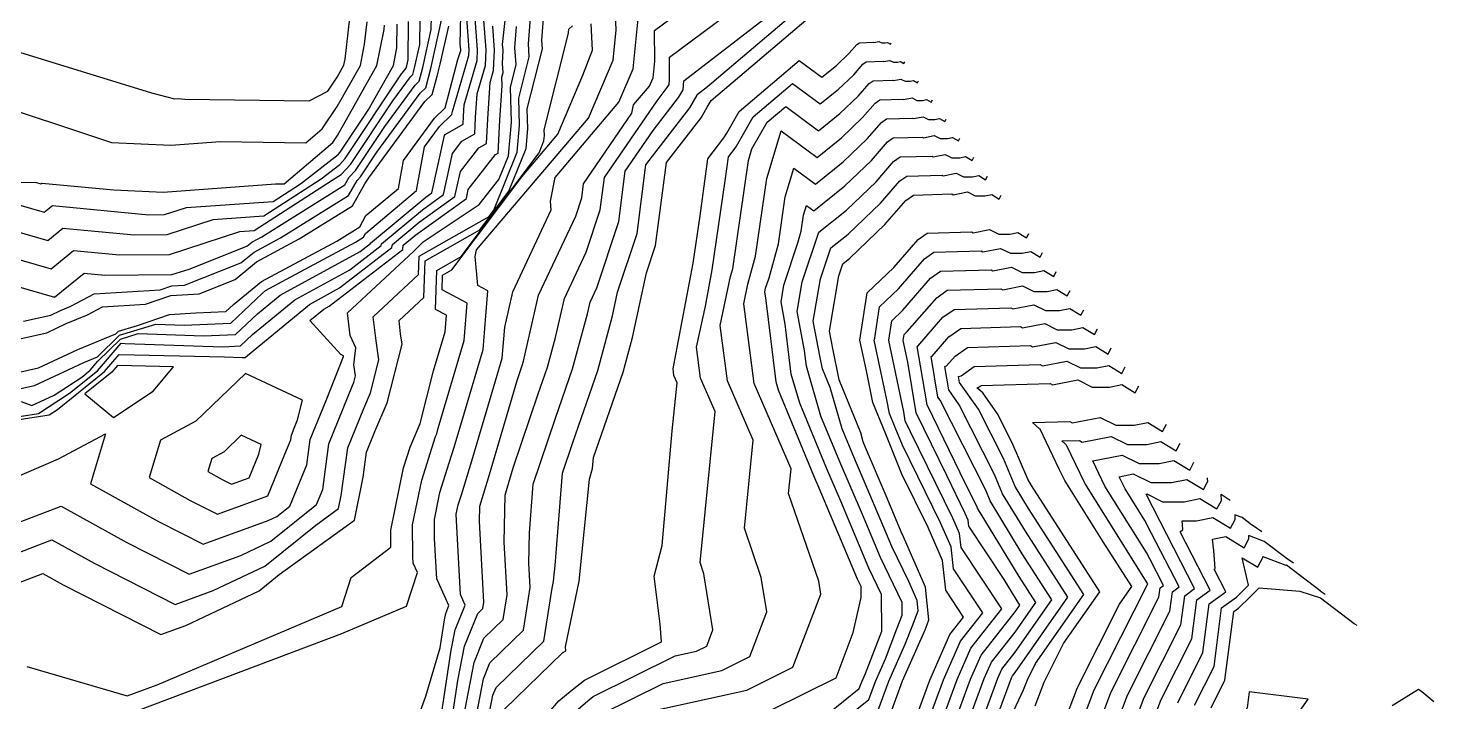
# Model space of a CAD drawing. Header units: millimetres. Extents: x 1157528 to 1158127, y 1280646 to 1281429.
# Drawn here: x 1158014.9 to 1158065.3, y 1280919.7 to 1280943.9 of the extents above; entities that cross this region are included whole.
import ezdxf

# ---------------------------------------------------------------- set-up
doc = ezdxf.new("R2010")
doc.units = ezdxf.units.MM
doc.layers.add('OCTUBRE', color=31, linetype='Continuous')

msp = doc.modelspace()

# ---------------------------------------------------------------- linework, layer by layer
at = {"layer": 'OCTUBRE', "flags": 128}
for points, elevation in [([(1158030.567, 1280919.377), (1158030.903, 1280921.111), (1158031.257, 1280921.981), (1158031.946, 1280922.652), (1158032.084, 1280923.529), (1158031.982, 1280925.42), (1158032.015, 1280927.111), (1158032.091, 1280927.357), (1158032.306, 1280928.09), (1158033.201, 1280930.744), (1158033.533, 1280931.697), (1158033.819, 1280932.765), (1158034.14, 1280934.16), (1158034.922, 1280935.826), (1158035.425, 1280937.348), (1158035.575, 1280938.505), (1158037.462, 1280941.258), (1158037.828, 1280941.732), (1158037.893, 1280941.843), (1158037.907, 1280942.015), (1158037.903, 1280942.818), (1158042.263, 1280946.068)], 423), ([(1158013.732, 1280927.434), (1158016.007, 1280928.41), (1158017.691, 1280929.304), (1158017.152, 1280927.515), (1158019.594, 1280926.165), (1158021.199, 1280925.348), (1158023.521, 1280926.198), (1158023.828, 1280926.344), (1158024.296, 1280926.72), (1158024.906, 1280928.199), (1158025.028, 1280929.105), (1158025.598, 1280930.508), (1158026.221, 1280932.087), (1158026.227, 1280932.11), (1158026.129, 1280932.155), (1158025.021, 1280933.374), (1158025.521, 1280933.786), (1158025.707, 1280933.888), (1158028.346, 1280935.919), (1158028.367, 1280936.07), (1158028.816, 1280936.444), (1158030.626, 1280937.752), (1158030.696, 1280938.071), (1158031.675, 1280939.324), (1158031.764, 1280939.377), (1158031.829, 1280940.554), (1158031.911, 1280941.801), (1158031.902, 1280942.105), (1158031.944, 1280942.271), (1158031.921, 1280942.584), (1158031.944, 1280943.067), (1158031.928, 1280943.275), (1158032.166, 1280945.421)], 418), ([(1158029.525, 1280915.128), (1158030.325, 1280920.464), (1158030.564, 1280921.698), (1158031.04, 1280922.866), (1158031.218, 1280923.039), (1158031.254, 1280923.266), (1158031.097, 1280926.171), (1158031.108, 1280926.718), (1158031.458, 1280927.849), (1158032.447, 1280931.22), (1158032.58, 1280931.614), (1158032.629, 1280931.755), (1158032.672, 1280931.913), (1158033.216, 1280934.283), (1158034.546, 1280937.112), (1158034.765, 1280937.776), (1158034.831, 1280938.281), (1158036.562, 1280940.808), (1158036.618, 1280941.105), (1158037.192, 1280941.781), (1158037.318, 1280942.079), (1158037.379, 1280942.672), (1158037.374, 1280943.774), (1158039.521, 1280945.374)], 422.5), ([(1158012.371, 1280924.207), (1158015.774, 1280925.504), (1158017.315, 1280924.653), (1158020.186, 1280923.192), (1158021.557, 1280923.693), (1158023.407, 1280924.567), (1158025.229, 1280926.033), (1158026.049, 1280926.626), (1158026.145, 1280927.097), (1158026.375, 1280928.801), (1158026.949, 1280930.213), (1158027.19, 1280930.784), (1158027.491, 1280931.96), (1158027.391, 1280932.64), (1158027.288, 1280933.511), (1158028.916, 1280935.025), (1158028.939, 1280935.678), (1158031.447, 1280937.104), (1158031.615, 1280937.328), (1158032.45, 1280939.412), (1158032.535, 1280940.372), (1158032.508, 1280941.347), (1158032.883, 1280942.833), (1158032.849, 1280943.293), (1158032.994, 1280945.163)], 419), ([(1158012.477, 1280931.045), (1158015.297, 1280931.672), (1158016.707, 1280932.329), (1158018.064, 1280932.897), (1158018.159, 1280932.991), (1158018.84, 1280933.197), (1158019.986, 1280933.585), (1158020.936, 1280933.647), (1158022.01, 1280933.696), (1158022.277, 1280933.948), (1158023.28, 1280934.771), (1158025.984, 1280936.222), (1158026.803, 1280936.734), (1158027.029, 1280937.134), (1158028.193, 1280938.112), (1158028.372, 1280939.111), (1158029.488, 1280940.632), (1158029.869, 1280941.001), (1158029.93, 1280941.231), (1158030.327, 1280942.729), (1158030.423, 1280943.057), (1158030.425, 1280943.091), (1158030.41, 1280943.278), (1158030.438, 1280944.879)], 415.5), ([(1158013.847, 1280923.687), (1158015.45, 1280924.298), (1158016.175, 1280923.897), (1158019.68, 1280922.113), (1158020.575, 1280922.44), (1158023.196, 1280923.679), (1158023.921, 1280924.262), (1158026.614, 1280926.208), (1158026.928, 1280927.756), (1158027.049, 1280928.649), (1158027.349, 1280929.389), (1158027.784, 1280930.416), (1158028.324, 1280932.53), (1158028.27, 1280932.901), (1158028.214, 1280933.377), (1158029.102, 1280934.203), (1158029.148, 1280935.509), (1158031.112, 1280936.626), (1158032.155, 1280938.016), (1158032.768, 1280939.547), (1158032.83, 1280940.252), (1158032.811, 1280940.968), (1158033.353, 1280943.113), (1158033.329, 1280943.428), (1158033.462, 1280945.136)], 419.5), ([(1158014.671, 1280930.474), (1158015.048, 1280930.33), (1158015.85, 1280930.696), (1158016.841, 1280931.346), (1158017.149, 1280931.594), (1158017.422, 1280931.911), (1158018.226, 1280932.709), (1158018.863, 1280932.902), (1158021.205, 1280932.819), (1158022.356, 1280932.872), (1158023.143, 1280933.612), (1158023.955, 1280934.281), (1158026.822, 1280935.848), (1158027.19, 1280936.131), (1158027.193, 1280936.152), (1158029.176, 1280937.801), (1158029.393, 1280937.958), (1158029.842, 1280940.012), (1158029.866, 1280940.043), (1158030.508, 1280940.421), (1158030.523, 1280940.7), (1158030.55, 1280941.113), (1158031.014, 1280942.696), (1158031.032, 1280943.082), (1158030.869, 1280945.181)], 416.5), ([(1158030.808, 1280918.289), (1158031.241, 1280920.524), (1158031.474, 1280921.096), (1158032.674, 1280922.265), (1158032.914, 1280923.792), (1158032.867, 1280924.669), (1158032.888, 1280925.763), (1158033.023, 1280927.506), (1158033.821, 1280929.874), (1158034.436, 1280931.64), (1158034.966, 1280933.616), (1158035.063, 1280934.037), (1158035.299, 1280934.54), (1158036.086, 1280936.919), (1158036.32, 1280938.728), (1158037.318, 1280940.184), (1158038.235, 1280941.37), (1158038.395, 1280941.649), (1158038.422, 1280941.964), (1158042.171, 1280944.861)], 423.5), ([(1158031.049, 1280917.201), (1158031.579, 1280919.938), (1158031.691, 1280920.211), (1158033.402, 1280921.878), (1158033.689, 1280923.704), (1158033.755, 1280924.02), (1158033.813, 1280924.59), (1158034.07, 1280927.901), (1158034.442, 1280929.004), (1158035.34, 1280931.582), (1158035.865, 1280933.542), (1158036.05, 1280934.384), (1158036.746, 1280936.49), (1158037.065, 1280938.952), (1158037.174, 1280939.11), (1158038.641, 1280941.007), (1158038.898, 1280941.454), (1158038.901, 1280941.485), (1158039.267, 1280941.768), (1158043.271, 1280945.174)], 424), ([(1158011.23, 1280935.55), (1158015.869, 1280934.214), (1158016.924, 1280935.073), (1158017.668, 1280935.002), (1158020.075, 1280935.018), (1158020.689, 1280935.22), (1158022.759, 1280936.037), (1158022.938, 1280936.183), (1158023.291, 1280936.373), (1158026.276, 1280938.238), (1158026.43, 1280938.51), (1158026.65, 1280938.748), (1158027.708, 1280940.334), (1158028.798, 1280941.819), (1158028.939, 1280941.956), (1158029.069, 1280942.445), (1158029.369, 1280943.812), (1158029.375, 1280944.283)], 413.5), ([(1158014.064, 1280930.798), (1158015.151, 1280931.04), (1158016.918, 1280931.863), (1158017.403, 1280932.066), (1158018.193, 1280932.85), (1158019.493, 1280933.244), (1158020.515, 1280933.207), (1158022.183, 1280933.284), (1158023.325, 1280934.358), (1158023.432, 1280934.446), (1158024.186, 1280934.858), (1158026.657, 1280936.184), (1158026.935, 1280936.358), (1158027.012, 1280936.494), (1158028.842, 1280938.033), (1158029.125, 1280939.605), (1158029.661, 1280940.335), (1158030.102, 1280940.762), (1158030.106, 1280940.777), (1158030.132, 1280940.875), (1158030.718, 1280942.876), (1158030.728, 1280943.086), (1158030.64, 1280944.23)], 416), ([(1158014.07, 1280929.849), (1158015.297, 1280930.039), (1158016.404, 1280930.765), (1158017.406, 1280931.57), (1158018.256, 1280932.558), (1158018.401, 1280932.554), (1158021.896, 1280932.431), (1158022.528, 1280932.46), (1158022.961, 1280932.867), (1158024.477, 1280934.116), (1158026.451, 1280935.194), (1158027.575, 1280936.06), (1158027.584, 1280936.124), (1158029.056, 1280937.348), (1158029.804, 1280937.889), (1158030.126, 1280939.365), (1158030.469, 1280939.803), (1158030.927, 1280940.073), (1158030.958, 1280940.651), (1158031.014, 1280941.508), (1158031.309, 1280942.515), (1158031.336, 1280943.077), (1158031.218, 1280944.595)], 417), ([(1158014.75, 1280933.349), (1158015.733, 1280933.568), (1158016.076, 1280933.728), (1158016.447, 1280933.883), (1158017.289, 1280934.327), (1158019.653, 1280934.473), (1158020.067, 1280934.614), (1158020.527, 1280934.643), (1158022.549, 1280935.441), (1158023.023, 1280935.83), (1158023.964, 1280936.335), (1158026.408, 1280937.862), (1158026.709, 1280938.395), (1158026.832, 1280938.527), (1158027.421, 1280939.41), (1158028.97, 1280941.522), (1158029.172, 1280941.717), (1158029.356, 1280942.413), (1158029.782, 1280944.357)], 414), ([(1158025.845, 1280910.716), (1158029.178, 1280919.895), (1158029.692, 1280921.638), (1158029.843, 1280922.64), (1158029.887, 1280922.871), (1158030.001, 1280923.149), (1158029.57, 1280924.107), (1158029.49, 1280925.556), (1158029.482, 1280926.237), (1158029.681, 1280927.202), (1158030.016, 1280928.264), (1158030.193, 1280928.833), (1158030.558, 1280930.079), (1158031.23, 1280932.338), (1158031.4, 1280934.436), (1158031.037, 1280934.625), (1158030.947, 1280935.669), (1158030.992, 1280935.906), (1158035.001, 1280940.63), (1158035.884, 1280942.715), (1158035.996, 1280943.802), (1158035.967, 1280944.349)], 421.5), ([(1158029.609, 1280918.383), (1158030.084, 1280921.552), (1158030.226, 1280922.284), (1158030.584, 1280923.164), (1158030.414, 1280923.542), (1158030.268, 1280926.196), (1158030.265, 1280926.429), (1158030.334, 1280926.76), (1158030.448, 1280927.125), (1158030.826, 1280928.341), (1158031.606, 1280931.002), (1158031.91, 1280932.024), (1158032, 1280933.13), (1158032.293, 1280934.406), (1158033.672, 1280937.34), (1158033.644, 1280937.658), (1158033.805, 1280938.505), (1158036.097, 1280941.205), (1158036.601, 1280942.397), (1158036.836, 1280944.675)], 422), ([(1158031.988, 1280919.432), (1158034.076, 1280921.457), (1158034.11, 1280921.484), (1158034.188, 1280921.522), (1158034.175, 1280921.674), (1158034.668, 1280924.02), (1158035.043, 1280927.689), (1158035.143, 1280928.069), (1158035.178, 1280928.466), (1158036.243, 1280931.524), (1158036.576, 1280932.764), (1158037.085, 1280935.089), (1158037.406, 1280936.062), (1158037.569, 1280937.318), (1158037.805, 1280939.039), (1158039.047, 1280940.645), (1158039.263, 1280941.021), (1158039.401, 1280941.26), (1158043.033, 1280944.35)], 424.5), ([(1158010.894, 1280924.727), (1158016.099, 1280926.711), (1158018.454, 1280925.409), (1158020.693, 1280924.27), (1158022.539, 1280924.946), (1158023.617, 1280925.455), (1158025.26, 1280926.777), (1158025.48, 1280927.309), (1158025.702, 1280928.953), (1158026.548, 1280931.037), (1158026.597, 1280931.152), (1158026.658, 1280931.391), (1158026.599, 1280931.788), (1158026.664, 1280932.389), (1158026.459, 1280932.83), (1158026.363, 1280933.646), (1158028.73, 1280935.846), (1158028.73, 1280935.848), (1158028.737, 1280935.851), (1158029.073, 1280936.195), (1158031.088, 1280937.529), (1158031.79, 1280938.426), (1158032.132, 1280939.277), (1158032.239, 1280940.492), (1158032.205, 1280941.726), (1158032.414, 1280942.552), (1158032.369, 1280943.158), (1158032.427, 1280943.918)], 418.5), ([(1158010.95, 1280938.365), (1158015.214, 1280938.321), (1158015.373, 1280938.275), (1158015.409, 1280938.304), (1158017.986, 1280938.06), (1158019.755, 1280937.98), (1158023.792, 1280938.28), (1158024.1, 1280938.275), (1158025.837, 1280939.754), (1158026.004, 1280940.003), (1158027.422, 1280942.524), (1158027.678, 1280943.816), (1158027.696, 1280943.964)], 411.5), ([(1158011.65, 1280943.907), (1158019.336, 1280941.54), (1158020.17, 1280941.326), (1158020.302, 1280941.338), (1158020.54, 1280941.314), (1158024.993, 1280941.256), (1158025.663, 1280941.604), (1158025.996, 1280942.099), (1158026.236, 1280942.526), (1158026.279, 1280942.745), (1158026.451, 1280944.213)], 410.5), ([(1158012.226, 1280936.242), (1158015.745, 1280935.229), (1158016.545, 1280935.881), (1158018.196, 1280935.724), (1158019.986, 1280935.736), (1158022.506, 1280936.568), (1158023.023, 1280936.604), (1158025.814, 1280938.408), (1158026.144, 1280938.613), (1158026.15, 1280938.625), (1158026.469, 1280938.968), (1158027.996, 1280941.258), (1158028.625, 1280942.116), (1158028.707, 1280942.195), (1158028.782, 1280942.478), (1158028.955, 1280943.267), (1158028.967, 1280944.191)], 413), ([(1158012.68, 1280929.525), (1158015.669, 1280929.989), (1158015.967, 1280930.185), (1158017.663, 1280931.546), (1158018.188, 1280932.157), (1158021.957, 1280932.065), (1158022.587, 1280932.042), (1158022.701, 1280932.048), (1158022.779, 1280932.121), (1158024.999, 1280933.951), (1158026.079, 1280934.541), (1158027.96, 1280935.989), (1158027.976, 1280936.097), (1158028.936, 1280936.896), (1158030.215, 1280937.821), (1158030.411, 1280938.718), (1158031.072, 1280939.564), (1158031.345, 1280939.725), (1158031.394, 1280940.603), (1158031.479, 1280941.904), (1158031.605, 1280942.335), (1158031.64, 1280943.072), (1158031.573, 1280943.935)], 417.5), ([(1158013.183, 1280941.321), (1158017.912, 1280939.76), (1158020.038, 1280939.665), (1158021.817, 1280939.797), (1158024.872, 1280939.748), (1158025.462, 1280940.25), (1158026, 1280941.051), (1158026.829, 1280942.525), (1158026.979, 1280943.28), (1158027.073, 1280944.089)], 411), ([(1158013.222, 1280936.935), (1158015.621, 1280936.244), (1158016.166, 1280936.689), (1158018.723, 1280936.446), (1158019.898, 1280936.454), (1158021.55, 1280936.999), (1158023.365, 1280937.125), (1158025.424, 1280938.455), (1158026.088, 1280938.974), (1158026.287, 1280939.189), (1158028.283, 1280942.182), (1158028.453, 1280942.413), (1158028.475, 1280942.434), (1158028.495, 1280942.51), (1158028.541, 1280942.723), (1158028.559, 1280944.099)], 412.5), ([(1158013.585, 1280932.49), (1158015.587, 1280932.936), (1158016.286, 1280933.262), (1158017.043, 1280933.578), (1158017.591, 1280933.867), (1158019.129, 1280933.962), (1158020.04, 1280934.271), (1158021.05, 1280934.336), (1158022.338, 1280934.844), (1158023.109, 1280935.477), (1158024.638, 1280936.298), (1158026.54, 1280937.486), (1158026.988, 1280938.279), (1158027.014, 1280938.306), (1158027.134, 1280938.487), (1158029.143, 1280941.226), (1158029.404, 1280941.478), (1158029.579, 1280942.139), (1158029.692, 1280942.566), (1158029.996, 1280943.932)], 414.5), ([(1158014.218, 1280937.628), (1158015.497, 1280937.26), (1158015.788, 1280937.496), (1158019.25, 1280937.168), (1158019.809, 1280937.172), (1158020.594, 1280937.431), (1158023.708, 1280937.647), (1158024.677, 1280938.272), (1158026.035, 1280939.333), (1158026.106, 1280939.409), (1158027.113, 1280940.92), (1158028.014, 1280942.523), (1158028.14, 1280943.157), (1158028.151, 1280944.007)], 412), ([(1158014.611, 1280918.931), (1158016.321, 1280918.428), (1158026.166, 1280922.152), (1158028.483, 1280923.133), (1158028.876, 1280924.337), (1158028.726, 1280924.672), (1158028.712, 1280924.915), (1158028.698, 1280926.044), (1158029.029, 1280927.643), (1158029.526, 1280929.219), (1158029.565, 1280929.31), (1158029.617, 1280929.513), (1158030.549, 1280932.651), (1158030.659, 1280933.999), (1158029.755, 1280934.47), (1158029.773, 1280935.001), (1158030.106, 1280935.19), (1158032.612, 1280938.531), (1158033.905, 1280940.055), (1158034.804, 1280942.176), (1158035.148, 1280943.071), (1158035.099, 1280944.008)], 421), ([(1158014.872, 1280920.965), (1158018.468, 1280919.907), (1158019.539, 1280920.312), (1158026.164, 1280923.116), (1158026.503, 1280924.154), (1158027.922, 1280925.246), (1158027.915, 1280925.851), (1158028.377, 1280928.085), (1158028.612, 1280928.83), (1158028.971, 1280929.679), (1158029.455, 1280931.572), (1158029.869, 1280932.965), (1158029.917, 1280933.563), (1158029.516, 1280933.772), (1158029.565, 1280935.17), (1158030.441, 1280935.668), (1158033.235, 1280939.393), (1158033.405, 1280939.817), (1158033.422, 1280940.012), (1158033.417, 1280940.21), (1158034.292, 1280943.675), (1158034.29, 1280943.698), (1158034.299, 1280943.818), (1158034.437, 1280943.941)], 420.5), ([(1158033.225, 1280918.897), (1158033.947, 1280919.733), (1158034.418, 1280920.128), (1158034.857, 1280920.47), (1158037.624, 1280921.846), (1158037.57, 1280922.48), (1158037.362, 1280924.208), (1158037.651, 1280925.298), (1158038.007, 1280929.414), (1158038.178, 1280931.139), (1158038.065, 1280931.399), (1158038.034, 1280931.641), (1158038.102, 1280931.96), (1158038.755, 1280935.427), (1158039.003, 1280937.127), (1158039.284, 1280939.176), (1158039.859, 1280939.921), (1158039.959, 1280940.095), (1158040.406, 1280940.871), (1158042.557, 1280942.701), (1158043.369, 1280942.098), (1158043.894, 1280942.522), (1158044.349, 1280942.957), (1158044.62, 1280943.269), (1158044.718, 1280943.338), (1158045.212, 1280943.352), (1158045.229, 1280943.342), (1158045.413, 1280943.378), (1158045.515, 1280943.327), (1158045.638, 1280943.327), (1158045.727, 1280943.345), (1158045.824, 1280943.286), (1158045.849, 1280943.334)], 425.5), ([(1158034.296, 1280919.152), (1158034.982, 1280919.729), (1158035.176, 1280919.893), (1158038.106, 1280921.345), (1158038.873, 1280921.513), (1158039.242, 1280921.697), (1158039.465, 1280922.283), (1158039.142, 1280924.284), (1158039.003, 1280924.689), (1158039.541, 1280930.112), (1158039.023, 1280931.306), (1158038.879, 1280932.419), (1158039.194, 1280933.885), (1158039.44, 1280935.193), (1158039.905, 1280938.382), (1158040.023, 1280939.245), (1158040.265, 1280939.559), (1158040.308, 1280939.632), (1158040.909, 1280940.676), (1158042.319, 1280941.876), (1158043.311, 1280941.14), (1158043.953, 1280941.657), (1158044.509, 1280942.189), (1158044.84, 1280942.57), (1158044.96, 1280942.655), (1158045.564, 1280942.672), (1158045.585, 1280942.659), (1158045.809, 1280942.703), (1158045.935, 1280942.641), (1158046.084, 1280942.641), (1158046.193, 1280942.663), (1158046.312, 1280942.591), (1158046.343, 1280942.65)], 426), ([(1158035.44, 1280919.246), (1158037.678, 1280920.355), (1158039.778, 1280920.816), (1158040.787, 1280921.318), (1158041.398, 1280922.922), (1158041.199, 1280924.152), (1158040.591, 1280925.926), (1158040.905, 1280929.084), (1158039.981, 1280931.212), (1158039.724, 1280933.197), (1158040.1, 1280934.946), (1158040.177, 1280935.228), (1158040.74, 1280939.117), (1158040.863, 1280939.529), (1158041.412, 1280940.482), (1158042.081, 1280941.051), (1158043.254, 1280940.182), (1158044.012, 1280940.793), (1158044.669, 1280941.421), (1158045.061, 1280941.872), (1158045.202, 1280941.972), (1158045.916, 1280941.992), (1158045.94, 1280941.977), (1158046.205, 1280942.029), (1158046.354, 1280941.955), (1158046.531, 1280941.956), (1158046.659, 1280941.982), (1158046.8, 1280941.896), (1158046.836, 1280941.967)], 426.5), ([(1158037.25, 1280919.365), (1158040.683, 1280920.118), (1158042.332, 1280920.94), (1158043.33, 1280923.561), (1158043.256, 1280924.021), (1158042.179, 1280927.164), (1158042.268, 1280928.056), (1158040.939, 1280931.119), (1158040.569, 1280933.975), (1158040.721, 1280934.679), (1158040.993, 1280935.677), (1158041.396, 1280938.461), (1158041.909, 1280940.178), (1158043.196, 1280939.223), (1158044.071, 1280939.929), (1158044.829, 1280940.653), (1158045.281, 1280941.173), (1158045.444, 1280941.288), (1158046.268, 1280941.312), (1158046.296, 1280941.295), (1158046.602, 1280941.355), (1158046.773, 1280941.27), (1158046.977, 1280941.27), (1158047.125, 1280941.3), (1158047.287, 1280941.202), (1158047.329, 1280941.283)], 427), ([(1158041.588, 1280919.421), (1158043.877, 1280920.561), (1158044.496, 1280922.187), (1158044.781, 1280923.444), (1158044.778, 1280923.828), (1158044.648, 1280924.099), (1158043.273, 1280927.364), (1158043.086, 1280927.804), (1158041.818, 1280930.879), (1158041.732, 1280931.173), (1158041.365, 1280934.19), (1158041.328, 1280934.386), (1158041.353, 1280934.535), (1158041.477, 1280934.907), (1158041.81, 1280936.126), (1158042.053, 1280937.805), (1158042.362, 1280938.84), (1158043.139, 1280938.265), (1158044.13, 1280939.064), (1158044.99, 1280939.886), (1158045.501, 1280940.475), (1158045.686, 1280940.605), (1158046.62, 1280940.632), (1158046.652, 1280940.613), (1158046.998, 1280940.681), (1158047.192, 1280940.584), (1158047.423, 1280940.584), (1158047.591, 1280940.618), (1158047.775, 1280940.507), (1158047.823, 1280940.599)], 427.5), ([(1158043.58, 1280919.265), (1158044.711, 1280920.176), (1158044.799, 1280920.414), (1158044.932, 1280920.715), (1158045.519, 1280922.236), (1158045.522, 1280922.245), (1158045.51, 1280923.545), (1158045.058, 1280924.488), (1158044.047, 1280926.891), (1158043.549, 1280928.057), (1158042.577, 1280930.413), (1158042.274, 1280931.453), (1158042.056, 1280933.241), (1158041.906, 1280934.038), (1158042.009, 1280934.645), (1158042.512, 1280936.158), (1158042.626, 1280936.575), (1158042.71, 1280937.149), (1158042.815, 1280937.503), (1158043.081, 1280937.306), (1158044.189, 1280938.2), (1158045.15, 1280939.118), (1158045.722, 1280939.776), (1158045.928, 1280939.922), (1158046.972, 1280939.952), (1158047.007, 1280939.931), (1158047.395, 1280940.007), (1158047.611, 1280939.899), (1158047.87, 1280939.899), (1158048.057, 1280939.937), (1158048.263, 1280939.813), (1158048.316, 1280939.915)], 428), ([(1158043.161, 1280918.264), (1158045.051, 1280919.786), (1158045.287, 1280920.426), (1158045.645, 1280921.238), (1158046.06, 1280922.315), (1158046.247, 1280922.803), (1158046.243, 1280923.262), (1158045.468, 1280924.877), (1158044.82, 1280926.419), (1158044.011, 1280928.31), (1158043.336, 1280929.948), (1158042.816, 1280931.734), (1158042.748, 1280932.292), (1158042.485, 1280933.691), (1158042.666, 1280934.755), (1158043.259, 1280936.538), (1158044.248, 1280937.336), (1158045.31, 1280938.35), (1158045.942, 1280939.078), (1158046.17, 1280939.239), (1158047.324, 1280939.272), (1158047.363, 1280939.248), (1158047.791, 1280939.332), (1158048.031, 1280939.213), (1158048.316, 1280939.213), (1158048.523, 1280939.255), (1158048.751, 1280939.118), (1158048.81, 1280939.231)], 428.5), ([(1158045.391, 1280919.396), (1158045.775, 1280920.439), (1158046.357, 1280921.761), (1158046.602, 1280922.394), (1158046.82, 1280922.962), (1158046.782, 1280923.326), (1158046.482, 1280924.008), (1158045.879, 1280925.266), (1158045.593, 1280925.946), (1158044.474, 1280928.563), (1158044.095, 1280929.483), (1158043.662, 1280930.972), (1158043.391, 1280931.642), (1158043.308, 1280932.042), (1158043.063, 1280933.344), (1158043.322, 1280934.865), (1158043.691, 1280935.975), (1158044.307, 1280936.471), (1158045.47, 1280937.582), (1158046.162, 1280938.379), (1158046.412, 1280938.556), (1158047.676, 1280938.592), (1158047.719, 1280938.566), (1158048.187, 1280938.658), (1158048.45, 1280938.527), (1158048.763, 1280938.528), (1158048.99, 1280938.574), (1158049.239, 1280938.423), (1158049.303, 1280938.547)], 429), ([(1158045.731, 1280919.006), (1158046.262, 1280920.452), (1158047.07, 1280922.284), (1158047.143, 1280922.473), (1158047.208, 1280922.643), (1158047.087, 1280923.807), (1158046.296, 1280925.609), (1158046.206, 1280925.793), (1158045.713, 1280927.001), (1158044.937, 1280928.816), (1158044.854, 1280929.017), (1158044.76, 1280929.343), (1158043.993, 1280931.241), (1158043.759, 1280932.373), (1158043.642, 1280932.997), (1158043.979, 1280934.976), (1158044.124, 1280935.412), (1158044.366, 1280935.607), (1158045.63, 1280936.815), (1158046.383, 1280937.681), (1158046.654, 1280937.873), (1158048.028, 1280937.912), (1158048.074, 1280937.884), (1158048.584, 1280937.984), (1158048.869, 1280937.842), (1158049.209, 1280937.842), (1158049.456, 1280937.892), (1158049.726, 1280937.729), (1158049.796, 1280937.863)], 429.5), ([(1158046.41, 1280918.227), (1158047.238, 1280920.477), (1158047.96, 1280922.116), (1158048.45, 1280922.739), (1158047.808, 1280923.707), (1158047.698, 1280924.77), (1158047.18, 1280925.948), (1158046.241, 1280927.868), (1158045.658, 1280929.296), (1158045.197, 1280930.438), (1158044.965, 1280931.563), (1158044.732, 1280932.67), (1158044.733, 1280932.673), (1158044.998, 1280934.37), (1158045.951, 1280935.279), (1158046.823, 1280936.284), (1158047.138, 1280936.507), (1158048.731, 1280936.552), (1158048.786, 1280936.52), (1158049.377, 1280936.635), (1158049.707, 1280936.471), (1158050.102, 1280936.471), (1158050.388, 1280936.529), (1158050.702, 1280936.339), (1158050.783, 1280936.496)], 430.5), ([(1158046.75, 1280917.837), (1158047.726, 1280920.49), (1158048.333, 1280921.867), (1158049.133, 1280922.886), (1158048.084, 1280924.47), (1158048.003, 1280925.251), (1158047.622, 1280926.118), (1158046.258, 1280928.906), (1158046.002, 1280929.534), (1158045.799, 1280930.036), (1158045.697, 1280930.532), (1158045.249, 1280932.664), (1158045.25, 1280932.669), (1158045.437, 1280933.869), (1158046.111, 1280934.511), (1158047.044, 1280935.586), (1158047.38, 1280935.824), (1158049.083, 1280935.872), (1158049.141, 1280935.837), (1158049.773, 1280935.961), (1158050.127, 1280935.785), (1158050.548, 1280935.786), (1158050.854, 1280935.848), (1158051.19, 1280935.645), (1158051.276, 1280935.812)], 431), ([(1158047.09, 1280917.447), (1158048.214, 1280920.503), (1158048.706, 1280921.618), (1158049.817, 1280923.034), (1158048.36, 1280925.233), (1158048.308, 1280925.733), (1158048.065, 1280926.287), (1158046.549, 1280929.385), (1158046.356, 1280929.781), (1158046.303, 1280930.101), (1158045.766, 1280932.658), (1158045.767, 1280932.666), (1158045.877, 1280933.367), (1158046.271, 1280933.744), (1158047.264, 1280934.887), (1158047.622, 1280935.141), (1158049.435, 1280935.193), (1158049.497, 1280935.155), (1158050.169, 1280935.287), (1158050.546, 1280935.1), (1158050.995, 1280935.1), (1158051.32, 1280935.166), (1158051.678, 1280934.95), (1158051.77, 1280935.128)], 431.5), ([(1158047.429, 1280917.057), (1158048.702, 1280920.515), (1158049.078, 1280921.37), (1158050.299, 1280922.925), (1158050.467, 1280923.166), (1158050.332, 1280923.378), (1158049.902, 1280924.084), (1158048.636, 1280925.996), (1158048.613, 1280926.214), (1158048.507, 1280926.457), (1158047.844, 1280927.812), (1158046.748, 1280930.062), (1158046.445, 1280931.878), (1158046.283, 1280932.652), (1158046.284, 1280932.662), (1158046.316, 1280932.866), (1158046.431, 1280932.976), (1158047.485, 1280934.189), (1158047.864, 1280934.458), (1158049.787, 1280934.513), (1158049.853, 1280934.473), (1158050.566, 1280934.613), (1158050.965, 1280934.414), (1158051.441, 1280934.414), (1158051.787, 1280934.485), (1158052.165, 1280934.255), (1158052.263, 1280934.444)], 432), ([(1158047.769, 1280916.667), (1158049.19, 1280920.528), (1158049.451, 1280921.121), (1158050.298, 1280922.2), (1158051.041, 1280923.261), (1158050.442, 1280924.192), (1158048.951, 1280926.646), (1158048.922, 1280926.715), (1158048.528, 1280927.493), (1158047.139, 1280930.344), (1158046.905, 1280931.75), (1158046.787, 1280932.445), (1158046.801, 1280932.449), (1158046.803, 1280932.452), (1158047.705, 1280933.49), (1158048.106, 1280933.774), (1158050.139, 1280933.833), (1158050.208, 1280933.791), (1158050.962, 1280933.939), (1158051.384, 1280933.728), (1158051.887, 1280933.729), (1158052.253, 1280933.803), (1158052.653, 1280933.561), (1158052.757, 1280933.76)], 432.5), ([(1158048.109, 1280916.277), (1158049.677, 1280920.541), (1158049.824, 1280920.872), (1158050.297, 1280921.476), (1158051.614, 1280923.356), (1158050.553, 1280925.007), (1158049.4, 1280926.904), (1158049.24, 1280927.284), (1158047.605, 1280930.515), (1158047.53, 1280930.621), (1158047.281, 1280932.084), (1158047.321, 1280932.096), (1158047.323, 1280932.098), (1158047.925, 1280932.792), (1158048.348, 1280933.091), (1158050.491, 1280933.153), (1158050.564, 1280933.109), (1158051.359, 1280933.264), (1158051.803, 1280933.043), (1158052.334, 1280933.043), (1158052.719, 1280933.121), (1158053.141, 1280932.866), (1158053.25, 1280933.076)], 433), ([(1158048.449, 1280915.887), (1158050.165, 1280920.554), (1158050.196, 1280920.624), (1158050.296, 1280920.751), (1158052.187, 1280923.451), (1158050.664, 1280925.821), (1158049.849, 1280927.162), (1158049.558, 1280927.853), (1158048.293, 1280930.353), (1158047.918, 1280930.886), (1158047.776, 1280931.722), (1158047.842, 1280931.743), (1158047.842, 1280931.744), (1158048.146, 1280932.093), (1158048.59, 1280932.408), (1158050.843, 1280932.473), (1158050.92, 1280932.426), (1158051.755, 1280932.59), (1158052.223, 1280932.357), (1158052.78, 1280932.358), (1158053.185, 1280932.44), (1158053.629, 1280932.172), (1158053.743, 1280932.392)], 433.5), ([(1158050.086, 1280919.023), (1158050.599, 1280920.131), (1158050.734, 1280920.49), (1158051.03, 1280921.076), (1158052.76, 1280923.546), (1158050.774, 1280926.636), (1158050.298, 1280927.42), (1158049.877, 1280928.422), (1158048.981, 1280930.192), (1158048.306, 1280931.151), (1158048.27, 1280931.361), (1158048.362, 1280931.39), (1158048.362, 1280931.39), (1158048.366, 1280931.395), (1158048.832, 1280931.725), (1158051.195, 1280931.793), (1158051.275, 1280931.744), (1158052.151, 1280931.916), (1158052.642, 1280931.672), (1158053.227, 1280931.672), (1158053.651, 1280931.758), (1158054.117, 1280931.477), (1158054.237, 1280931.709)], 434), ([(1158051.014, 1280919.55), (1158051.333, 1280920.398), (1158052.033, 1280921.784), (1158053.333, 1280923.641), (1158050.885, 1280927.451), (1158050.747, 1280927.678), (1158050.195, 1280928.991), (1158049.669, 1280930.03), (1158049.14, 1280930.782), (1158048.929, 1280930.964), (1158048.968, 1280930.967), (1158049.074, 1280931.042), (1158051.547, 1280931.113), (1158051.631, 1280931.062), (1158052.548, 1280931.242), (1158053.061, 1280930.986), (1158053.673, 1280930.987), (1158054.117, 1280931.077), (1158054.604, 1280930.782), (1158054.73, 1280931.025)], 434.5), ([(1158051.842, 1280918.387), (1158052.531, 1280920.215), (1158054.038, 1280923.202), (1158054.479, 1280923.831), (1158053.446, 1280925.439), (1158052.075, 1280927.63), (1158051.876, 1280928.046), (1158051.194, 1280929.472), (1158051.174, 1280929.487), (1158050.923, 1280929.715), (1158052.251, 1280929.753), (1158052.342, 1280929.698), (1158053.341, 1280929.893), (1158053.9, 1280929.615), (1158054.566, 1280929.616), (1158055.05, 1280929.714), (1158055.58, 1280929.393), (1158055.717, 1280929.657)], 435.5), ([(1158052.256, 1280917.806), (1158053.129, 1280920.124), (1158055.041, 1280923.911), (1158055.052, 1280923.927), (1158055.026, 1280923.967), (1158052.795, 1280927.534), (1158052.471, 1280928.211), (1158052.139, 1280928.906), (1158052.084, 1280928.945), (1158051.964, 1280929.055), (1158052.602, 1280929.073), (1158052.698, 1280929.015), (1158053.737, 1280929.219), (1158054.319, 1280928.929), (1158055.012, 1280928.93), (1158055.516, 1280929.032), (1158056.068, 1280928.698), (1158056.21, 1280928.973)], 436), ([(1158052.671, 1280917.225), (1158053.728, 1280920.032), (1158055.451, 1280923.446), (1158055.495, 1280923.79), (1158055.612, 1280923.873), (1158055.125, 1280924.822), (1158055.008, 1280925.049), (1158053.514, 1280927.437), (1158053.083, 1280928.339), (1158054.133, 1280928.545), (1158054.738, 1280928.244), (1158055.459, 1280928.244), (1158055.982, 1280928.351), (1158056.556, 1280928.004), (1158056.704, 1280928.289)], 436.5), ([(1158053.085, 1280916.643), (1158054.327, 1280919.941), (1158055.846, 1280922.95), (1158055.934, 1280923.647), (1158056.171, 1280923.816), (1158055.184, 1280925.74), (1158054.948, 1280926.199), (1158054.234, 1280927.341), (1158054.028, 1280927.772), (1158054.53, 1280927.871), (1158055.157, 1280927.558), (1158055.905, 1280927.559), (1158056.448, 1280927.669), (1158057.043, 1280927.309), (1158057.176, 1280927.564), (1158057.197, 1280927.605), (1158057.195, 1280927.684), (1158057.196, 1280927.725)], 437), ([(1158053.499, 1280916.062), (1158054.925, 1280919.849), (1158056.24, 1280922.453), (1158056.373, 1280923.504), (1158056.73, 1280923.758), (1158055.243, 1280926.657), (1158054.995, 1280927.14), (1158055.011, 1280927.154), (1158055.576, 1280926.873), (1158056.351, 1280926.873), (1158056.914, 1280926.987), (1158057.531, 1280926.615), (1158057.634, 1280926.812), (1158057.69, 1280926.922), (1158057.684, 1280927.13), (1158057.684, 1280927.143), (1158057.685, 1280927.148), (1158057.999, 1280926.931)], 437.5), ([(1158053.914, 1280915.481), (1158055.524, 1280919.758), (1158056.635, 1280921.957), (1158056.813, 1280923.36), (1158057.29, 1280923.701), (1158056.215, 1280925.796), (1158056.311, 1280925.883), (1158056.286, 1280926.187), (1158056.798, 1280926.188), (1158057.38, 1280926.306), (1158058.019, 1280925.92), (1158058.092, 1280926.06), (1158058.184, 1280926.238), (1158058.178, 1280926.413), (1158058.188, 1280926.409), (1158058.424, 1280926.318), (1158058.431, 1280926.322), (1158058.773, 1280926.06), (1158058.789, 1280926.048), (1158059.134, 1280925.809)], 438), ([(1158056.123, 1280919.666), (1158057.029, 1280921.461), (1158057.252, 1280923.217), (1158057.849, 1280923.643), (1158057.434, 1280924.451), (1158057.471, 1280924.485), (1158057.419, 1280925.122), (1158057.366, 1280925.527), (1158057.846, 1280925.624), (1158058.507, 1280925.225), (1158058.55, 1280925.309), (1158058.677, 1280925.554), (1158058.674, 1280925.664), (1158058.68, 1280925.661), (1158059.211, 1280925.457), (1158059.228, 1280925.465), (1158059.999, 1280924.874), (1158060.011, 1280924.865), (1158060.269, 1280924.686)], 438.5), ([(1158056.722, 1280919.575), (1158057.424, 1280920.965), (1158057.691, 1280923.074), (1158058.227, 1280923.456), (1158058.658, 1280923.881), (1158058.438, 1280924.867), (1158058.995, 1280924.531), (1158059.008, 1280924.557), (1158059.171, 1280924.87), (1158059.169, 1280924.915), (1158059.172, 1280924.914), (1158059.999, 1280924.596), (1158060.025, 1280924.609), (1158061.225, 1280923.689), (1158061.233, 1280923.683), (1158061.404, 1280923.564)], 439), ([(1158057.32, 1280919.483), (1158057.818, 1280920.469), (1158058.131, 1280922.931), (1158058.298, 1280923.051), (1158058.734, 1280923.48), (1158059.041, 1280923.783), (1158060.506, 1280923.664), (1158061.24, 1280923.432), (1158062.452, 1280922.503), (1158062.456, 1280922.5), (1158062.539, 1280922.442)], 439.5), ([(1158063.811, 1280919.565), (1158064.757, 1280920.151), (1158064.82, 1280920.107), (1158064.874, 1280920.064), (1158065.305, 1280919.707)], 440.5)]:
    msp.add_lwpolyline(points, dxfattribs=dict(at, elevation=elevation))
for points, elevation in [([(1158017.92, 1280931.523), (1158016.957, 1280930.749), (1158017.984, 1280929.895), (1158019.406, 1280930.844), (1158020.135, 1280931.706), (1158018.12, 1280931.755), (1158017.92, 1280931.523)], 418), ([(1158024.355, 1280929.257), (1158024.46, 1280929.518), (1158024.576, 1280929.811), (1158024.749, 1280930.52), (1158022.707, 1280931.471), (1158020.934, 1280929.758), (1158019.659, 1280929.081), (1158019.255, 1280927.738), (1158020.733, 1280926.921), (1158021.705, 1280926.427), (1158023.509, 1280927.087), (1158024.122, 1280928.579), (1158024.332, 1280929.089), (1158024.355, 1280929.257)], 417.5), ([(1158023.27, 1280928.93), (1158022.56, 1280929.261), (1158021.942, 1280928.665), (1158021.499, 1280928.429), (1158021.358, 1280927.962), (1158021.873, 1280927.677), (1158022.211, 1280927.505), (1158022.839, 1280927.735), (1158023.184, 1280928.576), (1158023.27, 1280928.93)], 417), ([(1158058.518, 1280919.3), (1158058.099, 1280918.186), (1158057.759, 1280916.868), (1158056.815, 1280913.412), (1158058.823, 1280915.732), (1158059.461, 1280917.894), (1158060.802, 1280919.793), (1158058.68, 1280920.054), (1158058.607, 1280919.476), (1158058.518, 1280919.3)], 440.5)]:
    msp.add_lwpolyline(points, close=True, dxfattribs=dict(at, elevation=elevation))

doc.saveas('drawing.dxf')
